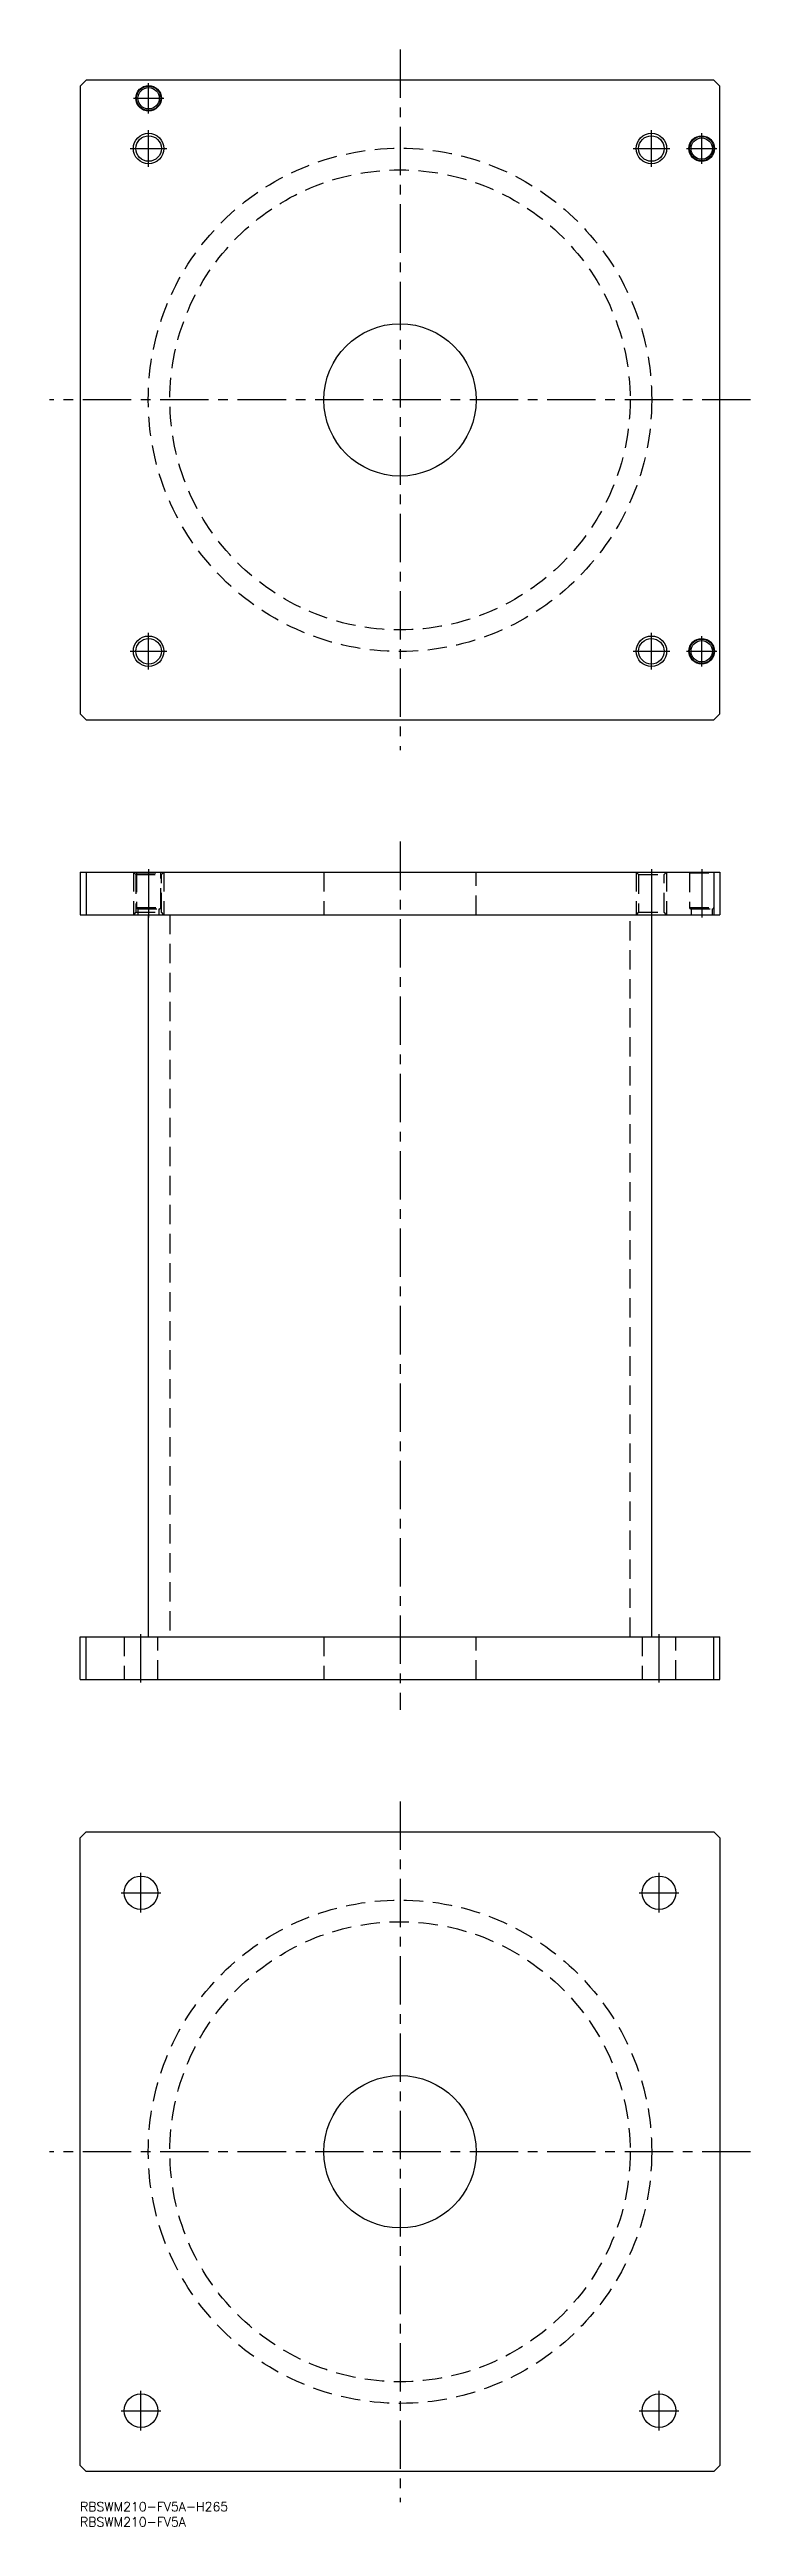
# Model space of a CAD drawing. Extents: x -10 to 220, y -8 to 805.
import ezdxf

# ---------------------------------------------------------------- set-up
doc = ezdxf.new("R2010")
doc.units = 0
doc.header["$LTSCALE"] = 0.5
doc.linetypes.add('CENTER', pattern=[50.8, 31.75, -6.35, 6.35, -6.35])
doc.linetypes.add('DASHED', pattern=[19.05, 12.7, -6.35])
doc.layers.get('0').update_dxf_attribs({"linetype": 'CONTINUOUS'})
for name, color, linetype in [('MSM_CENTER', 1, 'CENTER'), ('MSM_CONTINUOUS', 7, 'CONTINUOUS'), ('MSM_DASHED', 4, 'DASHED'), ('MSM_NARROW', 5, 'CONTINUOUS'), ('MSM_PART_NUMBER', 7, 'CONTINUOUS')]:
    doc.layers.add(name, color=color, linetype=linetype)
doc.styles.get("Standard").update_dxf_attribs({"font": 'txt.shx', "height": 3, "bigfont": 'bigfont.shx'})

msp = doc.modelspace()

# ---------------------------------------------------------------- linework, layer by layer
for p, q in [((2, 795), (0, 793)), ((208, 795), (2, 795)), ((210, 793), (208, 795))]:
    msp.add_line(p, q)
for centre, radius in [((22.5, 789), 4.2), ((22.5, 789), 4), ((22.5, 789), 3.5), ((22.5, 772.5), 4.188), ((187.5, 772.5), 4.188), ((204, 772.5), 4.2), ((204, 772.5), 4), ((204, 772.5), 3.5)]:
    msp.add_circle(centre, radius)
at = {"layer": 'MSM_CENTER'}
for p, q in [((105, 805), (105, 575)), ((17.5, 789), (27.5, 789)), ((22.5, 784), (22.5, 794)), ((16.5, 772.5), (28.5, 772.5)), ((22.5, 766.5), (22.5, 778.5)), ((181.5, 772.5), (193.5, 772.5)), ((187.5, 766.5), (187.5, 778.5)), ((199, 772.5), (209, 772.5)), ((204, 767.5), (204, 777.5)), ((220, 690), (-10, 690)), ((22.5, 601.5), (22.5, 613.5)), ((187.5, 601.5), (187.5, 613.5)), ((204, 602.5), (204, 612.5)), ((16.5, 607.5), (28.5, 607.5)), ((181.5, 607.5), (193.5, 607.5)), ((199, 607.5), (209, 607.5)), ((105, 545), (105, 260)), ((22.5, 536), (22.5, 520)), ((187.5, 536), (187.5, 520)), ((204, 536), (204, 520)), ((20, 269), (20, 285)), ((190, 269), (190, 285)), ((105, 230), (105, 0)), ((20, 193.5), (20, 206.5)), ((190, 193.5), (190, 206.5)), ((13.5, 200), (26.5, 200)), ((183.5, 200), (196.5, 200)), ((220, 115), (-10, 115)), ((20, 23.5), (20, 36.5)), ((190, 23.5), (190, 36.5)), ((13.5, 30), (26.5, 30)), ((183.5, 30), (196.5, 30))]:
    msp.add_line(p, q, dxfattribs=at)
at = {"layer": 'MSM_CONTINUOUS'}
for p, q in [((0, 793), (0, 587)), ((210, 587), (210, 793)), ((0, 587), (2, 585)), ((208, 585), (210, 587)), ((2, 585), (208, 585)), ((0, 535), (210, 535)), ((0, 535), (0, 521)), ((2, 535), (2, 521)), ((208, 535), (208, 521)), ((210, 535), (210, 521)), ((0, 521), (210, 521)), ((22.4, 521), (22.4, 284)), ((187.6, 284), (187.6, 521)), ((0, 270), (0, 284)), ((0, 284), (210, 284)), ((2, 270), (2, 284)), ((208, 270), (208, 284)), ((210, 270), (210, 284)), ((0, 270), (210, 270)), ((0, 218), (2, 220)), ((2, 220), (208, 220)), ((208, 220), (210, 218)), ((0, 12), (0, 218)), ((210, 218), (210, 12)), ((2, 10), (0, 12)), ((208, 10), (2, 10)), ((210, 12), (208, 10))]:
    msp.add_line(p, q, dxfattribs=at)
for centre, radius in [((105, 690), 25), ((22.5, 607.5), 4.188), ((187.5, 607.5), 4.188), ((204, 607.5), 4.2), ((204, 607.5), 4), ((204, 607.5), 3.5), ((20, 200), 5.5), ((190, 200), 5.5), ((105, 115), 25), ((20, 30), 5.5), ((190, 30), 5.5)]:
    msp.add_circle(centre, radius, dxfattribs=at)
at = {"layer": 'MSM_DASHED'}
for p, q in [((17.5, 535), (18.312, 534.188)), ((17.5, 535), (17.5, 521)), ((18.3, 535), (18.5, 534.8)), ((18.312, 534.188), (26.688, 534.188)), ((18.312, 534.188), (18.312, 521.812)), ((18.5, 534.8), (26.5, 534.8)), ((18.5, 534.8), (18.5, 523.4)), ((26.5, 534.8), (26.7, 535)), ((26.5, 523.4), (26.5, 534.8)), ((26.688, 534.188), (27.5, 535)), ((26.688, 521.812), (26.688, 534.188)), ((27.5, 535), (27.5, 521)), ((80, 535), (80, 521)), ((130, 521), (130, 535)), ((182.5, 535), (183.312, 534.188)), ((182.5, 535), (182.5, 521)), ((183.312, 534.188), (191.688, 534.188)), ((183.312, 534.188), (183.312, 521.812)), ((191.688, 534.188), (192.5, 535)), ((191.688, 521.812), (191.688, 534.188)), ((192.5, 535), (192.5, 521)), ((199.8, 535), (200, 534.8)), ((200, 534.8), (208, 534.8)), ((200, 534.8), (200, 523.4)), ((208, 534.8), (208.2, 535)), ((18.312, 521.812), (17.5, 521)), ((18.312, 521.812), (26.688, 521.812)), ((18.507, 523.4), (26.493, 523.4)), ((18.9, 523), (26.1, 523)), ((19, 523), (19, 521)), ((26, 521), (26, 523)), ((27.5, 521), (26.688, 521.812)), ((29.5, 521), (29.5, 284)), ((180.5, 284), (180.5, 521)), ((183.312, 521.812), (182.5, 521)), ((183.312, 521.812), (191.688, 521.812)), ((192.5, 521), (191.688, 521.812)), ((200.007, 523.4), (207.993, 523.4)), ((200.4, 523), (207.6, 523)), ((200.5, 523), (200.5, 521)), ((207.5, 521), (207.5, 523)), ((14.5, 284), (14.5, 270)), ((25.5, 270), (25.5, 284)), ((80, 284), (80, 270)), ((130, 270), (130, 284)), ((184.5, 284), (184.5, 270)), ((195.5, 270), (195.5, 284))]:
    msp.add_line(p, q, dxfattribs=at)
for centre, radius in [((105, 690), 82.6), ((105, 690), 75.5), ((105, 115), 82.6), ((105, 115), 75.5)]:
    msp.add_circle(centre, radius, dxfattribs=at)
for centre, start, end in [((18.9, 523.4), 180, 270), ((26.1, 523.4), 270, 360), ((200.4, 523.4), 180, 270), ((207.6, 523.4), 270, 360)]:
    msp.add_arc(centre, 0.4, start, end, dxfattribs=at)
at = {"layer": 'MSM_NARROW'}
for centre in [(22.5, 772.5), (187.5, 772.5), (22.5, 607.5), (187.5, 607.5)]:
    msp.add_circle(centre, 5, dxfattribs=at)

# ---------------------------------------------------------------- texts
at = {"layer": 'MSM_PART_NUMBER'}
for s, p in [('RBSWM210-FV5A-H265', (0, -3)), ('RBSWM210-FV5A', (0, -8))]:
    msp.add_text(s, height=3, dxfattribs=at).set_placement(p)

doc.saveas('drawing.dxf')
